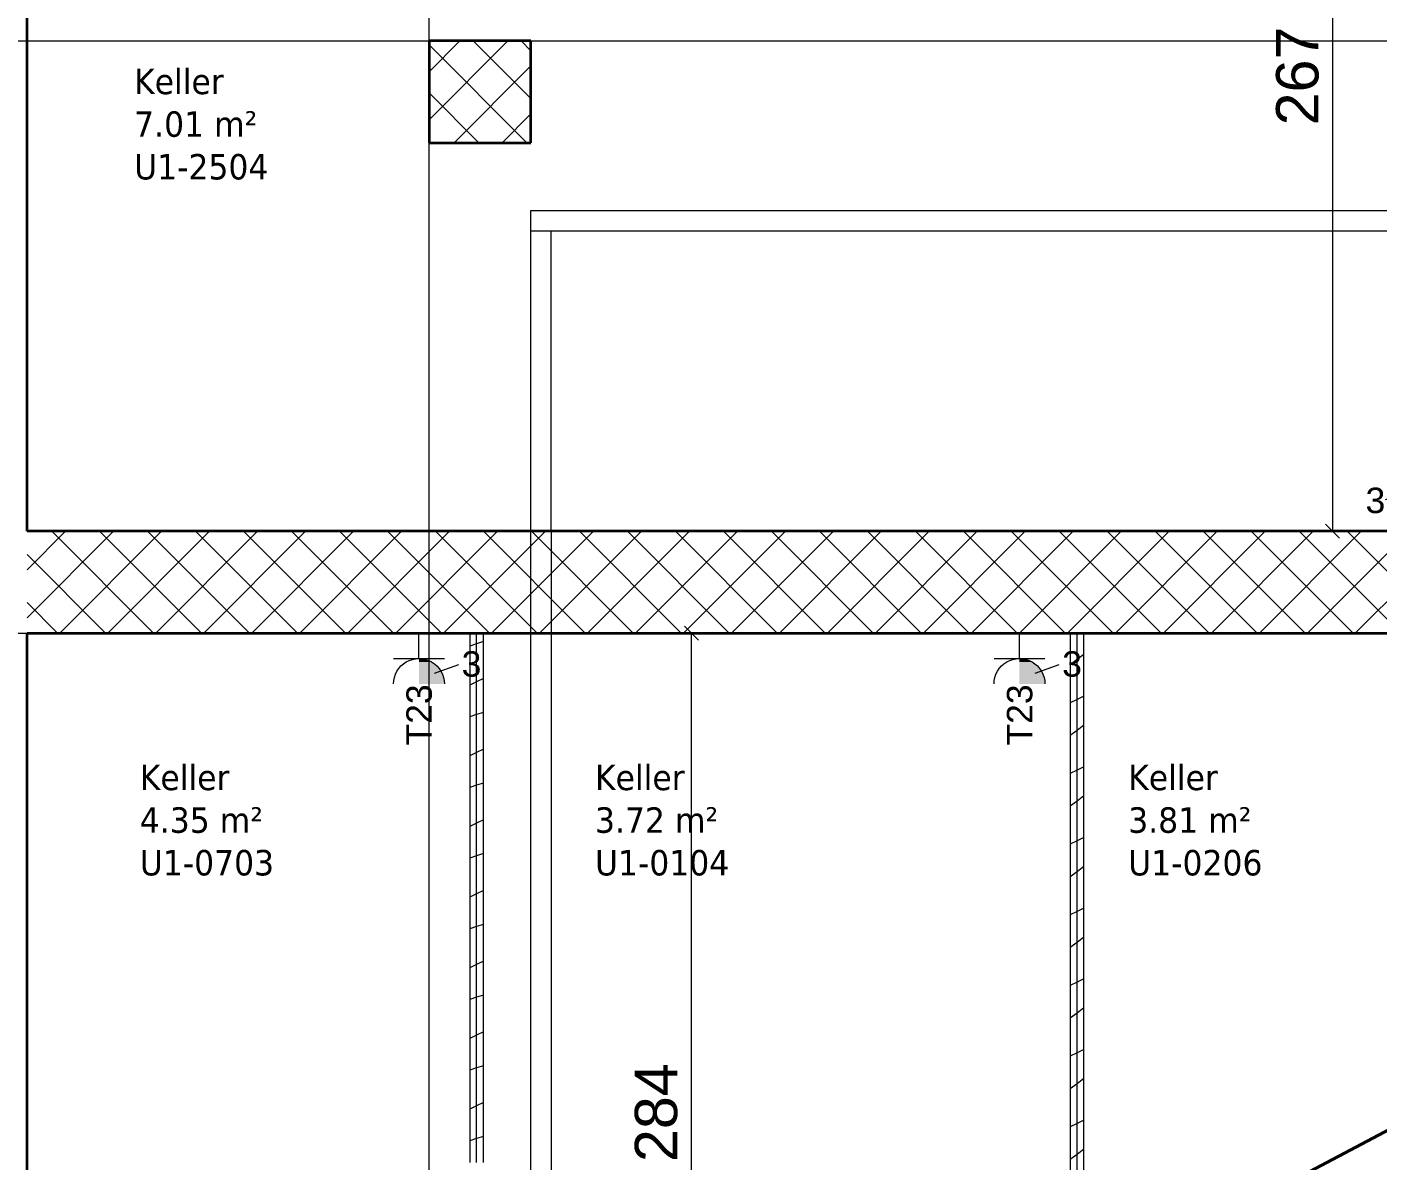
# Model space of a CAD drawing. Extents: x -1067 to 613, y -179 to 712.
# Drawn here: x -79.1 to 0.5, y 251.5 to 318.3 of the extents above; entities that cross this region are included whole.
import ezdxf
from ezdxf.lldxf.tags import DXFTag

# ---------------------------------------------------------------- set-up
doc = ezdxf.new("R2010")
doc.units = 0
doc.layers.get('0').update_dxf_attribs({"lineweight": 13})
for name, color, linetype, lineweight in [('A-AREA-____-IDEN', 7, 'Continuous', 5), ('A-FLOR-____-OVHD', 7, 'Strichpunkt - Fein', 9), ('A-WALL-____-MCUT', 7, 'Continuous', 35), ('A-WALL-____-PATT', 7, 'Continuous', 35), ('A-WALL-FNSH-MCUT', 7, 'Continuous', 35), ('S-COLS-____-MCUT', 7, 'Continuous', 35), ('S-COLS-____-OTLN', 7, 'Continuous', 9), ('S-GRID-____-OTLN', 7, 'Continuous', 5)]:
    doc.layers.add(name, color=color, linetype=linetype, lineweight=lineweight)
for name, color, linetype, lineweight, true_color in [('EL01_VVV_Mass', 7, 'Continuous', 13, 0xb2b200), ('EL01_WAN_Kraft', 1, 'Continuous', 13, 0xff0000), ('X_Geometrie', 3, 'Continuous', 50, 0x00ff00)]:
    doc.layers.add(name, color=color, linetype=linetype, lineweight=lineweight, true_color=true_color)
doc.styles.get("Standard").update_dxf_attribs({"font": 'arial.ttf'})
tags = doc.linetypes.add('_Rasterlinie_', pattern=[0.375, 0.2, -0.05, 0.075, -0.05]).pattern_tags.tags
tags[10:11] = [DXFTag(74, 4), DXFTag(75, 0), DXFTag(340, '0'), DXFTag(46, 1.0), DXFTag(50, 0.0), DXFTag(44, 0.0), DXFTag(45, 0.0)]
tags[8:9] = [DXFTag(74, 4), DXFTag(75, 0), DXFTag(340, '0'), DXFTag(46, 1.0), DXFTag(50, 0.0), DXFTag(44, 0.0), DXFTag(45, 0.0)]
tags[6:7] = [DXFTag(74, 4), DXFTag(75, 0), DXFTag(340, '0'), DXFTag(46, 1.0), DXFTag(50, 0.0), DXFTag(44, 0.0), DXFTag(45, 0.0)]
tags[4:5] = [DXFTag(74, 4), DXFTag(75, 0), DXFTag(340, '0'), DXFTag(46, 1.0), DXFTag(50, 0.0), DXFTag(44, 0.0), DXFTag(45, 0.0)]
tags = doc.linetypes.add('Strichpunkt - Fein', pattern=[0.2, 0.1, -0.05, 0, -0.05]).pattern_tags.tags
tags[10:11] = [DXFTag(74, 4), DXFTag(75, 0), DXFTag(340, '0'), DXFTag(46, 1.0), DXFTag(50, 0.0), DXFTag(44, 0.0), DXFTag(45, 0.0)]
tags[8:9] = [DXFTag(74, 4), DXFTag(75, 0), DXFTag(340, '0'), DXFTag(46, 1.0), DXFTag(50, 0.0), DXFTag(44, 0.0), DXFTag(45, 0.0)]
tags[6:7] = [DXFTag(74, 4), DXFTag(75, 0), DXFTag(340, '0'), DXFTag(46, 1.0), DXFTag(50, 0.0), DXFTag(44, 0.0), DXFTag(45, 0.0)]
tags[4:5] = [DXFTag(74, 4), DXFTag(75, 0), DXFTag(340, '0'), DXFTag(46, 1.0), DXFTag(50, 0.0), DXFTag(44, 0.0), DXFTag(45, 0.0)]

# ---------------------------------------------------------------- blocks, each defined once
blk = doc.blocks.new('Referenz-A0UNPC4Q6I', base_point=(-1062.181, -175.856))
at = {"layer": 'A-FLOR-____-OVHD', "color": 0, "linetype": 'Strichpunkt - Fein', "ltscale": 0.13}
for p, q in [((-49.397, -27.974), (-49.397, 307.476)), ((-49.397, 307.476), (198.844, 307.476)), ((-49.397, 213.776), (-49.397, 307.476)), ((-49.397, 306.276), (54.203, 306.276)), ((-48.197, 288.576), (-48.197, 306.276)), ((-48.197, 288.576), (-48.197, -171.085))]:
    blk.add_line(p, q, dxfattribs=at)
at = {"layer": 'A-WALL-____-MCUT', "color": 0, "linetype": 'Continuous', "ltscale": 0.35}
for p, q in [((-79.097, 288.576), (-79.097, 413.851)), ((54.203, 288.576), (-79.097, 288.576)), ((-79.097, 282.576), (53.203, 282.576)), ((-79.097, 213.776), (-79.097, 282.576))]:
    blk.add_line(p, q, dxfattribs=at)
at = {"layer": 'A-WALL-____-MCUT', "color": 0, "linetype": 'Continuous', "lineweight": 9, "ltscale": 0.13}
for p, q in [((-85.097, 282.576), (-79.097, 282.576)), ((-52.597, 251.376), (-52.597, 282.576)), ((-17.197, 238.576), (-17.197, 282.576))]:
    blk.add_line(p, q, dxfattribs=at)
at = {"layer": 'A-WALL-____-PATT', "color": 0, "linetype": 'Continuous', "lineweight": 9, "ltscale": 0.13}
for p, q in [((-79.097, 286.3), (-76.822, 288.576)), ((-79.097, 283.472), (-73.993, 288.576)), ((-71.643, 282.576), (-77.643, 288.576)), ((-77.165, 282.576), (-71.165, 288.576)), ((-68.815, 282.576), (-74.815, 288.576)), ((-74.336, 282.576), (-68.336, 288.576)), ((-65.986, 282.576), (-71.986, 288.576)), ((-71.508, 282.576), (-65.508, 288.576)), ((-63.158, 282.576), (-69.158, 288.576)), ((-68.679, 282.576), (-62.679, 288.576)), ((-60.329, 282.576), (-66.329, 288.576)), ((-65.851, 282.576), (-59.851, 288.576)), ((-57.501, 282.576), (-63.501, 288.576)), ((-63.023, 282.576), (-57.023, 288.576)), ((-54.672, 282.576), (-60.672, 288.576)), ((-60.194, 282.576), (-54.194, 288.576)), ((-51.844, 282.576), (-57.844, 288.576)), ((-57.366, 282.576), (-51.366, 288.576)), ((-49.016, 282.576), (-55.016, 288.576)), ((-54.537, 282.576), (-48.537, 288.576)), ((-46.187, 282.576), (-52.187, 288.576)), ((-51.709, 282.576), (-45.709, 288.576)), ((-43.359, 282.576), (-49.359, 288.576)), ((-48.88, 282.576), (-42.88, 288.576)), ((-40.53, 282.576), (-46.53, 288.576)), ((-46.052, 282.576), (-40.052, 288.576)), ((-37.702, 282.576), (-43.702, 288.576)), ((-43.224, 282.576), (-37.224, 288.576)), ((-34.873, 282.576), (-40.873, 288.576)), ((-40.395, 282.576), (-34.395, 288.576)), ((-32.045, 282.576), (-38.045, 288.576)), ((-37.567, 282.576), (-31.567, 288.576)), ((-29.217, 282.576), (-35.217, 288.576)), ((-34.738, 282.576), (-28.738, 288.576)), ((-26.388, 282.576), (-32.388, 288.576)), ((-31.91, 282.576), (-25.91, 288.576)), ((-23.56, 282.576), (-29.56, 288.576)), ((-29.081, 282.576), (-23.081, 288.576)), ((-20.731, 282.576), (-26.731, 288.576)), ((-26.253, 282.576), (-20.253, 288.576)), ((-17.903, 282.576), (-23.903, 288.576)), ((-23.425, 282.576), (-17.425, 288.576)), ((-15.075, 282.576), (-21.075, 288.576)), ((-20.596, 282.576), (-14.596, 288.576)), ((-12.246, 282.576), (-18.246, 288.576)), ((-17.768, 282.576), (-11.768, 288.576)), ((-9.418, 282.576), (-15.418, 288.576)), ((-14.939, 282.576), (-8.939, 288.576)), ((-6.589, 282.576), (-12.589, 288.576)), ((-12.111, 282.576), (-6.111, 288.576)), ((-3.761, 282.576), (-9.761, 288.576)), ((-9.282, 282.576), (-3.282, 288.576)), ((-0.932, 282.576), (-6.932, 288.576)), ((-6.454, 282.576), (-0.454, 288.576)), ((1.896, 282.576), (-4.104, 288.576)), ((-3.626, 282.576), (2.374, 288.576)), ((4.724, 282.576), (-1.276, 288.576)), ((-0.797, 282.576), (5.203, 288.576)), ((-74.471, 282.576), (-79.097, 287.201)), ((-77.3, 282.576), (-79.097, 284.373)), ((-52.597, 281.936), (-52.997, 281.802)), ((-52.197, 282.069), (-52.597, 281.936)), ((-16.797, 281.308), (-17.197, 281.008)), ((-17.197, 281.008), (-17.597, 280.708)), ((-52.597, 279.7), (-52.997, 279.5)), ((-52.197, 279.9), (-52.597, 279.7)), ((-16.797, 278.858), (-17.197, 278.658)), ((-17.197, 278.658), (-17.597, 278.458)), ((-52.597, 277.771), (-52.997, 277.637)), ((-52.197, 277.904), (-52.597, 277.771)), ((-16.797, 277.143), (-17.197, 276.843)), ((-17.197, 276.843), (-17.597, 276.543)), ((-52.197, 275.735), (-52.597, 275.535)), ((-52.597, 275.535), (-52.997, 275.335)), ((-17.197, 274.493), (-17.597, 274.293)), ((-16.797, 274.693), (-17.197, 274.493)), ((-52.597, 273.606), (-52.997, 273.473)), ((-52.197, 273.739), (-52.597, 273.606)), ((-17.197, 272.678), (-17.597, 272.378)), ((-16.797, 272.978), (-17.197, 272.678)), ((-52.197, 271.57), (-52.597, 271.37)), ((-52.597, 271.37), (-52.997, 271.17)), ((-17.197, 270.328), (-17.597, 270.128)), ((-16.797, 270.528), (-17.197, 270.328)), ((-52.597, 269.441), (-52.997, 269.308)), ((-52.197, 269.575), (-52.597, 269.441)), ((-17.197, 268.513), (-17.597, 268.213)), ((-16.797, 268.813), (-17.197, 268.513)), ((-52.597, 267.205), (-52.997, 267.005)), ((-52.197, 267.405), (-52.597, 267.205)), ((-17.197, 266.163), (-17.597, 265.963)), ((-16.797, 266.363), (-17.197, 266.163)), ((-52.597, 265.277), (-52.997, 265.143)), ((-52.197, 265.41), (-52.597, 265.277)), ((-16.797, 264.648), (-17.197, 264.348)), ((-17.197, 264.348), (-17.597, 264.048)), ((-52.597, 263.041), (-52.997, 262.841)), ((-52.197, 263.241), (-52.597, 263.041)), ((-16.797, 262.198), (-17.197, 261.998)), ((-52.197, 261.245), (-52.597, 261.112)), ((-17.197, 261.998), (-17.597, 261.798)), ((-52.597, 261.112), (-52.997, 260.979)), ((-16.797, 260.483), (-17.197, 260.183)), ((-17.197, 260.183), (-17.597, 259.883)), ((-52.597, 258.876), (-52.997, 258.676)), ((-52.197, 259.076), (-52.597, 258.876)), ((-16.797, 258.034), (-17.197, 257.834)), ((-17.197, 257.834), (-17.597, 257.634)), ((-52.597, 256.947), (-52.997, 256.814)), ((-52.197, 257.081), (-52.597, 256.947)), ((-17.197, 256.018), (-17.597, 255.718)), ((-16.797, 256.318), (-17.197, 256.018)), ((-52.197, 254.911), (-52.597, 254.711)), ((-52.597, 254.711), (-52.997, 254.511)), ((-17.197, 253.669), (-17.597, 253.469)), ((-16.797, 253.869), (-17.197, 253.669)), ((-52.597, 252.782), (-52.997, 252.649)), ((-52.197, 252.916), (-52.597, 252.782)), ((-17.197, 251.853), (-17.597, 251.553)), ((-16.797, 252.153), (-17.197, 251.853))]:
    blk.add_line(p, q, dxfattribs=at)
at = {"layer": 'A-WALL-FNSH-MCUT', "color": 0, "linetype": 'Continuous', "lineweight": 9, "ltscale": 0.13}
for p, q in [((-52.997, 282.576), (-52.997, 251.376)), ((-52.197, 251.376), (-52.197, 282.576)), ((-17.597, 282.576), (-17.597, 238.576)), ((-16.797, 238.576), (-16.797, 282.576))]:
    blk.add_line(p, q, dxfattribs=at)
at = {"layer": 'S-COLS-____-MCUT', "color": 0, "linetype": 'Continuous', "ltscale": 0.35}
for p, q in [((-49.397, 317.476), (-55.397, 317.476)), ((-55.397, 317.476), (-55.397, 311.476)), ((-49.397, 311.476), (-49.397, 317.476)), ((-55.397, 311.476), (-49.397, 311.476))]:
    blk.add_line(p, q, dxfattribs=at)
at = {"layer": 'S-COLS-____-OTLN', "color": 0, "linetype": 'Continuous', "ltscale": 0.13}
for p, q in [((-55.397, 315.657), (-53.578, 317.476)), ((-55.397, 312.829), (-50.75, 317.476)), ((-49.631, 311.476), (-55.397, 317.241)), ((-49.397, 314.07), (-52.803, 317.476)), ((-49.397, 316.898), (-49.975, 317.476)), ((-53.921, 311.476), (-49.397, 316)), ((-52.46, 311.476), (-55.397, 314.413)), ((-51.093, 311.476), (-49.397, 313.172)), ((-55.288, 311.476), (-55.397, 311.584))]:
    blk.add_line(p, q, dxfattribs=at)
at = {"layer": 'S-GRID-____-OTLN', "color": 0, "linetype": '_Rasterlinie_', "ltscale": 0.13}
for p, q in [((-55.397, -171.085), (-55.397, 546.376)), ((-101.097, 317.476), (198.844, 317.476))]:
    blk.add_line(p, q, dxfattribs=at)
at = {"layer": 'X_Geometrie', "color": 0, "linetype": 'Continuous', "ltscale": 0.5}
blk.add_line((-74.036, 213.498), (55.243, 281.94), dxfattribs=at)
at = {"layer": 'A-AREA-____-IDEN', "color": 0, "linetype": 'Continuous', "ltscale": 0.13, "char_height": 1.5, "attachment_point": 1}
for s, insert in [('{\\W0.9;\\fVerdana;Keller}', (-72.784, 315.836)), ('{\\W0.9;\\fVerdana;7.01 m²}', (-72.784, 313.323)), ('{\\W0.9;\\fVerdana;U1-2504}', (-72.784, 310.809)), ('{\\W0.9;\\fVerdana;Keller}', (-72.449, 274.82)), ('{\\W0.9;\\fVerdana;Keller}', (-45.616, 274.82)), ('{\\W0.9;\\fVerdana;Keller}', (-14.185, 274.82)), ('{\\W0.9;\\fVerdana;4.35 m²}', (-72.449, 272.306)), ('{\\W0.9;\\fVerdana;3.72 m²}', (-45.616, 272.306)), ('{\\W0.9;\\fVerdana;3.81 m²}', (-14.185, 272.306)), ('{\\W0.9;\\fVerdana;U1-0703}', (-72.449, 269.793)), ('{\\W0.9;\\fVerdana;U1-0104}', (-45.616, 269.793)), ('{\\W0.9;\\fVerdana;U1-0206}', (-14.185, 269.793))]:
    blk.add_mtext(s, dxfattribs=dict(at, insert=insert))
blk = doc.blocks.new('Steckdose T23_ AP_ 3-fach-A0UNPCDC6I', base_point=(-22.095, 275.943))
at = {"color": 0, "lineweight": -2}
for p, q in [((-20.595, 281.076), (-20.595, 282.576)), ((-22.095, 281.076), (-19.095, 281.076)), ((-21.981, 280.15), (-21.894, 280.326)), ((-21.894, 280.326), (-21.785, 280.489)), ((-21.785, 280.489), (-21.656, 280.636)), ((-21.656, 280.636), (-21.508, 280.766)), ((-21.508, 280.766), (-21.345, 280.875)), ((-21.345, 280.875), (-21.169, 280.962)), ((-21.169, 280.962), (-20.983, 281.025)), ((-20.983, 281.025), (-20.791, 281.063)), ((-20.791, 281.063), (-20.595, 281.076)), ((-20.595, 281.076), (-20.399, 281.063)), ((-20.399, 281.063), (-20.207, 281.025)), ((-20.207, 281.025), (-20.021, 280.962)), ((-20.021, 280.962), (-19.845, 280.875)), ((-19.845, 280.875), (-19.682, 280.766)), ((-19.682, 280.766), (-19.534, 280.636)), ((-19.669, 280.222), (-18.252, 280.73)), ((-19.534, 280.636), (-19.405, 280.489)), ((-19.405, 280.489), (-19.296, 280.326)), ((-19.296, 280.326), (-19.209, 280.15)), ((-22.095, 279.576), (-22.082, 279.771)), ((-22.082, 279.771), (-22.044, 279.964)), ((-22.044, 279.964), (-21.981, 280.15)), ((-19.209, 280.15), (-19.146, 279.964)), ((-19.146, 279.964), (-19.108, 279.771)), ((-19.108, 279.771), (-19.095, 279.576))]:
    blk.add_line(p, q, dxfattribs=at)
for points in [[(-20.595, 281.025), (-20.207, 281.025), (-20.595, 281.076)], [(-20.595, 280.875), (-19.845, 280.875), (-20.595, 281.025)], [(-19.845, 280.875), (-20.595, 281.025), (-20.207, 281.025)], [(-20.595, 280.636), (-19.534, 280.636), (-20.595, 280.875)], [(-19.534, 280.636), (-20.595, 280.875), (-19.845, 280.875)], [(-20.595, 280.326), (-19.296, 280.326), (-20.595, 280.636)], [(-19.296, 280.326), (-20.595, 280.636), (-19.534, 280.636)], [(-20.595, 279.964), (-19.146, 279.964), (-20.595, 280.326)], [(-19.146, 279.964), (-20.595, 280.326), (-19.296, 280.326)], [(-20.595, 279.576), (-19.095, 279.576), (-20.595, 279.964)], [(-19.095, 279.576), (-20.595, 279.964), (-19.146, 279.964)]]:
    blk.add_solid(points, dxfattribs=at)
at = {"color": 0, "lineweight": -2, "insert": (-18.077, 281.506), "char_height": 1.5, "attachment_point": 1}
blk.add_mtext('{\\fArial;3}', dxfattribs=at)
at = {"color": 0, "lineweight": -2, "insert": (-21.337, 275.943), "char_height": 1.5, "attachment_point": 1, "rotation": 90}
blk.add_mtext('{\\fArial;T23}', dxfattribs=at)
blk = doc.blocks.new('Maß-A0UNPCQC6I', base_point=(-79.095, 225.362))
at = {"color": 0, "lineweight": -2}
for p, q in [((-40.35, 282.989), (-39.523, 282.162)), ((-38.937, 282.576), (-79.095, 282.576)), ((-39.937, 225.776), (-39.937, 282.576)), ((-40.35, 226.189), (-39.523, 225.362)), ((-40.937, 225.776), (-33.12, 225.776))]:
    blk.add_line(p, q, dxfattribs=at)
at = {"color": 0, "lineweight": -2, "insert": (-43.27, 251.397), "char_height": 2.5, "attachment_point": 1, "rotation": 90}
blk.add_mtext('{\\fArial;284}', dxfattribs=at)
blk = doc.blocks.new('Maß-A0UNPCVY6I', base_point=(-5.47, 288.162))
at = {"color": 0, "lineweight": -2}
for p, q in [((-3.137, 341.976), (9.255, 341.976)), ((-1.723, 341.562), (-2.55, 342.389)), ((-2.137, 341.976), (-2.137, 288.576)), ((-3.137, 288.576), (54.205, 288.576)), ((-1.723, 288.162), (-2.55, 288.989))]:
    blk.add_line(p, q, dxfattribs=at)
at = {"color": 0, "lineweight": -2, "insert": (-5.47, 312.492), "char_height": 2.5, "attachment_point": 1, "rotation": 90}
blk.add_mtext('{\\fArial;267}', dxfattribs=at)
blk = doc.blocks.new('Steckdose T23_ AP_ 3-fach-A0UNPCZU6I', base_point=(-0.195, 288.576))
at = {"color": 0, "lineweight": -2}
for p, q in [((1.818, 291.38), (1.805, 291.576)), ((4.805, 291.576), (4.792, 291.38)), ((2.379, 290.929), (0.962, 290.421)), ((1.856, 291.187), (1.818, 291.38)), ((1.919, 291.002), (1.856, 291.187)), ((2.006, 290.826), (1.919, 291.002)), ((2.115, 290.663), (2.006, 290.826)), ((4.604, 290.826), (4.495, 290.663)), ((4.691, 291.002), (4.604, 290.826)), ((4.754, 291.187), (4.691, 291.002)), ((4.792, 291.38), (4.754, 291.187)), ((4.805, 290.076), (1.805, 290.076)), ((2.244, 290.515), (2.115, 290.663)), ((2.392, 290.386), (2.244, 290.515)), ((2.555, 290.277), (2.392, 290.386)), ((2.731, 290.19), (2.555, 290.277)), ((2.917, 290.127), (2.731, 290.19)), ((3.109, 290.089), (2.917, 290.127)), ((3.305, 290.076), (3.109, 290.089)), ((3.501, 290.089), (3.305, 290.076)), ((3.305, 290.076), (3.305, 288.576)), ((3.693, 290.127), (3.501, 290.089)), ((3.879, 290.19), (3.693, 290.127)), ((4.055, 290.277), (3.879, 290.19)), ((4.218, 290.386), (4.055, 290.277)), ((4.366, 290.515), (4.218, 290.386)), ((4.495, 290.663), (4.366, 290.515))]:
    blk.add_line(p, q, dxfattribs=at)
for points in [[(1.856, 291.187), (3.305, 291.576), (1.805, 291.576)], [(3.305, 291.187), (1.856, 291.187), (3.305, 291.576)], [(2.006, 290.826), (3.305, 291.187), (1.856, 291.187)], [(3.305, 290.826), (2.006, 290.826), (3.305, 291.187)], [(2.244, 290.515), (3.305, 290.826), (2.006, 290.826)], [(3.305, 290.515), (2.244, 290.515), (3.305, 290.826)], [(2.555, 290.277), (3.305, 290.515), (2.244, 290.515)], [(3.305, 290.277), (2.555, 290.277), (3.305, 290.515)], [(2.917, 290.127), (3.305, 290.277), (2.555, 290.277)], [(3.305, 290.127), (2.917, 290.127), (3.305, 290.277)], [(3.305, 290.076), (3.305, 290.127), (2.917, 290.127)]]:
    blk.add_solid(points, dxfattribs=at)
at = {"color": 0, "lineweight": -2, "insert": (2.547, 291.743), "char_height": 1.5, "attachment_point": 1, "rotation": 90}
blk.add_mtext('{\\fArial;T23}', dxfattribs=at)
at = {"color": 0, "lineweight": -2, "insert": (-0.195, 291.145), "char_height": 1.5, "attachment_point": 1}
blk.add_mtext('{\\fArial;3}', dxfattribs=at)
blk = doc.blocks.new('Steckdose T23_ AP_ 3-fach-A0UNPD4O6I', base_point=(-57.495, 275.943))
at = {"color": 0, "lineweight": -2}
for p, q in [((-55.995, 281.076), (-55.995, 282.576)), ((-57.495, 281.076), (-54.495, 281.076)), ((-57.381, 280.15), (-57.294, 280.326)), ((-57.294, 280.326), (-57.185, 280.489)), ((-57.185, 280.489), (-57.056, 280.636)), ((-57.056, 280.636), (-56.908, 280.766)), ((-56.908, 280.766), (-56.745, 280.875)), ((-56.745, 280.875), (-56.569, 280.962)), ((-56.569, 280.962), (-56.383, 281.025)), ((-56.383, 281.025), (-56.191, 281.063)), ((-56.191, 281.063), (-55.995, 281.076)), ((-55.995, 281.076), (-55.799, 281.063)), ((-55.799, 281.063), (-55.607, 281.025)), ((-55.607, 281.025), (-55.421, 280.962)), ((-55.421, 280.962), (-55.245, 280.875)), ((-55.245, 280.875), (-55.082, 280.766)), ((-55.082, 280.766), (-54.934, 280.636)), ((-55.069, 280.222), (-53.652, 280.73)), ((-54.934, 280.636), (-54.805, 280.489)), ((-54.805, 280.489), (-54.696, 280.326)), ((-54.696, 280.326), (-54.609, 280.15)), ((-57.495, 279.576), (-57.482, 279.771)), ((-57.482, 279.771), (-57.444, 279.964)), ((-57.444, 279.964), (-57.381, 280.15)), ((-54.609, 280.15), (-54.546, 279.964)), ((-54.546, 279.964), (-54.508, 279.771)), ((-54.508, 279.771), (-54.495, 279.576))]:
    blk.add_line(p, q, dxfattribs=at)
for points in [[(-55.995, 281.025), (-55.607, 281.025), (-55.995, 281.076)], [(-55.995, 280.875), (-55.245, 280.875), (-55.995, 281.025)], [(-55.245, 280.875), (-55.995, 281.025), (-55.607, 281.025)], [(-55.995, 280.636), (-54.934, 280.636), (-55.995, 280.875)], [(-54.934, 280.636), (-55.995, 280.875), (-55.245, 280.875)], [(-55.995, 280.326), (-54.696, 280.326), (-55.995, 280.636)], [(-54.696, 280.326), (-55.995, 280.636), (-54.934, 280.636)], [(-55.995, 279.964), (-54.546, 279.964), (-55.995, 280.326)], [(-54.546, 279.964), (-55.995, 280.326), (-54.696, 280.326)], [(-55.995, 279.576), (-54.495, 279.576), (-55.995, 279.964)], [(-54.495, 279.576), (-55.995, 279.964), (-54.546, 279.964)]]:
    blk.add_solid(points, dxfattribs=at)
at = {"color": 0, "lineweight": -2, "insert": (-53.477, 281.506), "char_height": 1.5, "attachment_point": 1}
blk.add_mtext('{\\fArial;3}', dxfattribs=at)
at = {"color": 0, "lineweight": -2, "insert": (-56.737, 275.943), "char_height": 1.5, "attachment_point": 1, "rotation": 90}
blk.add_mtext('{\\fArial;T23}', dxfattribs=at)

msp = doc.modelspace()

# ---------------------------------------------------------------- block references
at = {"color": 9, "lineweight": 25, "ltscale": 0.25, "true_color": 0xc0c0c0}
msp.add_blockref('Referenz-A0UNPC4Q6I', (-1062.181, -175.856), dxfattribs=at)
at = {"layer": 'EL01_VVV_Mass', "linetype": 'Continuous', "ltscale": 0.13}
for name, p in [('Maß-A0UNPCVY6I', (-5.47, 288.162)), ('Maß-A0UNPCQC6I', (-79.095, 225.362))]:
    msp.add_blockref(name, p, dxfattribs=at)
at = {"layer": 'EL01_WAN_Kraft', "color": 1, "linetype": 'Continuous', "ltscale": 0.13, "true_color": 0xff0000}
for name, p in [('Steckdose T23_ AP_ 3-fach-A0UNPCZU6I', (-0.195, 288.576)), ('Steckdose T23_ AP_ 3-fach-A0UNPD4O6I', (-57.495, 275.943)), ('Steckdose T23_ AP_ 3-fach-A0UNPCDC6I', (-22.095, 275.943))]:
    msp.add_blockref(name, p, dxfattribs=at)

doc.saveas('drawing.dxf')
